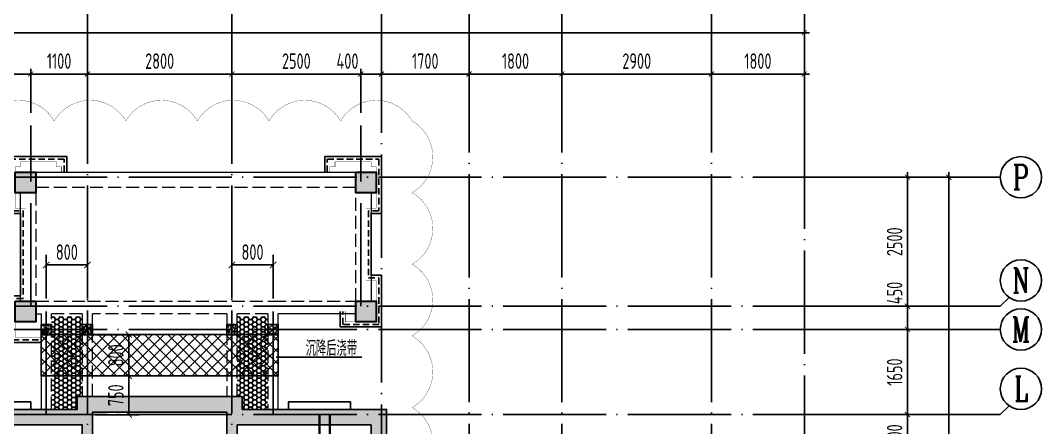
# Model space of a CAD drawing. Extents: x -668857 to 143095, y -247466 to 228182.
# Drawn here: x -180300 to -160500, y 204847 to 212735 of the extents above; entities that cross this region are included whole.
import ezdxf
from ezdxf.enums import TextEntityAlignment as Align

# ---------------------------------------------------------------- set-up
doc = ezdxf.new("R2010")
doc.units = 0
doc.header["$LTSCALE"] = 1000
for name, pattern in [('DASH', [0.35, 0.25, -0.1]), ('DOTE', [2.42, 2, -0.2, 0.02, -0.2]), ('HIDDEN', [0.375, 0.25, -0.125])]:
    doc.linetypes.add(name, pattern=pattern)
doc.layers.get('0').update_dxf_attribs({"linetype": 'CONTINUOUS'})
doc.layers.get('DEFPOINTS').update_dxf_attribs({"linetype": 'CONTINUOUS'})
for name, color, linetype in [('A-AXIS', 1, 'CONTINUOUS'), ('A-DOTE', 10, 'DOTE'), ('AXIS_NUM', 7, 'CONTINUOUS'), ('ROOF', 183, 'CONTINUOUS'), ('S-B板填充', 251, 'CONTINUOUS'), ('S-L主梁线', 4, 'DASH'), ('S-Q墙填充', 252, 'CONTINUOUS'), ('S-Q墙实线', 6, 'CONTINUOUS'), ('S-Q墙标注', 3, 'CONTINUOUS'), ('S-Y一般标注', 3, 'CONTINUOUS'), ('S-Z柱填充', 252, 'CONTINUOUS'), ('S-Z柱实线', 6, 'CONTINUOUS'), ('S-板正筋', 2, 'CONTINUOUS'), ('S-构造柱', 212, 'CONTINUOUS'), ('S-楼板文字', 7, 'CONTINUOUS'), ('S-洞口边线', 7, 'CONTINUOUS'), ('后浇带', 8, 'CONTINUOUS'), ('看线', 251, 'CONTINUOUS')]:
    doc.layers.add(name, color=color, linetype=linetype)
doc.layers.add('审图修改', color=2, linetype='CONTINUOUS', plot=False)
doc.layers.add('配箍校核', color=34, linetype='CONTINUOUS', plot=False)
doc.styles.add('TSSD_Axis', font='complex.shx', dxfattribs={"width": 0.7, "bigfont": 'hztxt.shx'})
doc.styles.add('TSSD_DIMENSION', font='Tssdeng.shx', dxfattribs={"width": 0.7, "bigfont": 'tssdchn.shx'})
doc.styles.add('TSSD_REIN', font='tssdeng.shx', dxfattribs={"width": 0.7, "height": 300, "bigfont": 'tssdchn.shx'})
doc.styles.add('结构文字', font='zstxt.shx', dxfattribs={"width": 0.7, "bigfont": 'zshz.shx'})
doc.dimstyles.new('STRUCK', dxfattribs={"dimtxt": 400, "dimasz": 121, "dimexe": 200, "dimexo": 150, "dimgap": 115, "dimtad": 1, "dimdec": 0, "dimdsep": 46, "dimtxsty": '结构文字', "dimblk": 'ARCHTICK', "dimcen": 400, "dimclrd": 3, "dimclre": 3, "dimclrt": 7, "dimadec": 0, "dimazin": 0, "dimtfac": 1, "dimtdec": 0, "dimtix": 1, "dimtmove": 2, "dimatfit": 3, "dimldrblk": '_DIMX', "dimfxl": 0, "dimtolj": 1, "dimtzin": 0, "dimarcsym": 0})
doc.dimstyles.new('TSSD_100_100', dxfattribs={"dimtxt": 300, "dimasz": 100, "dimexe": 100, "dimexo": 250, "dimgap": 100, "dimtad": 1, "dimdec": 0, "dimzin": 0, "dimdsep": 46, "dimtxsty": 'TSSD_DIMENSION', "dimblk": 'ARCHTICK', "dimcen": 0, "dimdle": 100, "dimclrt": 7, "dimadec": 0, "dimazin": 0, "dimtfac": 1, "dimtdec": 0, "dimtix": 1, "dimtmove": 2, "dimatfit": 3, "dimldrblk": 'ARCHTICK', "dimfxl": 0, "dimtolj": 1, "dimtzin": 0, "dimarcsym": 0})
pattern_1 = [(0, (-124022.1, -9842.894), (81.642857, 47.136514), [54.42857, -108.857143]), (120, (-124022.1, -9842.894), (-81.642847, 47.136531), [54.42857, -108.857143]), (60, (-124022.1, -9842.894), (1e-05, 94.273045), [-108.857143, 54.42857])]

# ---------------------------------------------------------------- blocks, each defined once
blk = doc.blocks.new('_ArchTick')
at = {"color": 0, "linetype": 'ByBlock', "const_width": 0.15}
blk.add_lwpolyline([(-0.5, -0.5), (0.5, 0.5)], dxfattribs=at)
blk = doc.blocks.new('*D232')
at = {"layer": 'DEFPOINTS', "color": 0}
for p in [(40700, 22100), (39600, 21100), (40700, 21100)]:
    blk.add_point(p, dxfattribs=at)
at = {"layer": 'S-Y一般标注', "color": 0, "lineweight": -2}
for p, q in [((39600, 21350), (39600, 22200)), ((40700, 21350), (40700, 22200)), ((39500, 22100), (40800, 22100))]:
    blk.add_line(p, q, dxfattribs=at)
at = {"layer": 'S-Y一般标注', "color": 0, "lineweight": -2, "xscale": 100, "yscale": 100, "zscale": 100, "rotation": 180}
blk.add_blockref('_ArchTick', (39600, 22100), dxfattribs=at)
at = {"layer": 'S-Y一般标注', "color": 0, "lineweight": -2, "xscale": 100, "yscale": 100, "zscale": 100}
blk.add_blockref('_ArchTick', (40700, 22100), dxfattribs=at)
at = {"layer": 'S-Y一般标注', "color": 7, "insert": (40150, 22350), "char_height": 300, "attachment_point": 5, "style": 'TSSD_DIMENSION'}
blk.add_mtext('\\A1;1100', dxfattribs=at)
blk = doc.blocks.new('*D233')
at = {"layer": 'DEFPOINTS', "color": 0}
for p in [(43500, 22100), (40700, 21100), (43500, 21100)]:
    blk.add_point(p, dxfattribs=at)
at = {"layer": 'S-Y一般标注', "color": 0, "lineweight": -2}
for p, q in [((40700, 21350), (40700, 22200)), ((43500, 21350), (43500, 22200)), ((40600, 22100), (43600, 22100))]:
    blk.add_line(p, q, dxfattribs=at)
at = {"layer": 'S-Y一般标注', "color": 0, "lineweight": -2, "xscale": 100, "yscale": 100, "zscale": 100, "rotation": 180}
blk.add_blockref('_ArchTick', (40700, 22100), dxfattribs=at)
at = {"layer": 'S-Y一般标注', "color": 0, "lineweight": -2, "xscale": 100, "yscale": 100, "zscale": 100}
blk.add_blockref('_ArchTick', (43500, 22100), dxfattribs=at)
at = {"layer": 'S-Y一般标注', "color": 7, "insert": (42100, 22350), "char_height": 300, "attachment_point": 5, "style": 'TSSD_DIMENSION'}
blk.add_mtext('\\A1;2800', dxfattribs=at)
blk = doc.blocks.new('*D234')
at = {"layer": 'DEFPOINTS', "color": 0}
for p in [(46400, 22100), (46000, 21100), (46400, 21100)]:
    blk.add_point(p, dxfattribs=at)
at = {"layer": 'S-Y一般标注', "color": 0, "lineweight": -2}
for p, q in [((46000, 21350), (46000, 22200)), ((46400, 21350), (46400, 22200)), ((45900, 22100), (46500, 22100))]:
    blk.add_line(p, q, dxfattribs=at)
at = {"layer": 'S-Y一般标注', "color": 0, "lineweight": -2, "xscale": 100, "yscale": 100, "zscale": 100, "rotation": 180}
blk.add_blockref('_ArchTick', (46000, 22100), dxfattribs=at)
at = {"layer": 'S-Y一般标注', "color": 0, "lineweight": -2, "xscale": 100, "yscale": 100, "zscale": 100}
blk.add_blockref('_ArchTick', (46400, 22100), dxfattribs=at)
at = {"layer": 'S-Y一般标注', "color": 7, "insert": (45742, 22350), "char_height": 300, "attachment_point": 5, "style": 'TSSD_DIMENSION'}
blk.add_mtext('\\A1;400', dxfattribs=at)
blk = doc.blocks.new('*D235')
at = {"layer": 'DEFPOINTS', "color": 0}
for p in [(48100, 22100), (46400, 21100), (48100, 21100)]:
    blk.add_point(p, dxfattribs=at)
at = {"layer": 'S-Y一般标注', "color": 0, "lineweight": -2}
for p, q in [((46400, 21350), (46400, 22200)), ((48100, 21350), (48100, 22200)), ((46300, 22100), (48200, 22100))]:
    blk.add_line(p, q, dxfattribs=at)
at = {"layer": 'S-Y一般标注', "color": 0, "lineweight": -2, "xscale": 100, "yscale": 100, "zscale": 100, "rotation": 180}
blk.add_blockref('_ArchTick', (46400, 22100), dxfattribs=at)
at = {"layer": 'S-Y一般标注', "color": 0, "lineweight": -2, "xscale": 100, "yscale": 100, "zscale": 100}
blk.add_blockref('_ArchTick', (48100, 22100), dxfattribs=at)
at = {"layer": 'S-Y一般标注', "color": 7, "insert": (47250, 22350), "char_height": 300, "attachment_point": 5, "style": 'TSSD_DIMENSION'}
blk.add_mtext('\\A1;1700', dxfattribs=at)
blk = doc.blocks.new('*D236')
at = {"layer": 'DEFPOINTS', "color": 0}
for p in [(49900, 22100), (48100, 21100), (49900, 21100)]:
    blk.add_point(p, dxfattribs=at)
at = {"layer": 'S-Y一般标注', "color": 0, "lineweight": -2}
for p, q in [((48100, 21350), (48100, 22200)), ((49900, 21350), (49900, 22200)), ((48000, 22100), (50000, 22100))]:
    blk.add_line(p, q, dxfattribs=at)
at = {"layer": 'S-Y一般标注', "color": 0, "lineweight": -2, "xscale": 100, "yscale": 100, "zscale": 100, "rotation": 180}
blk.add_blockref('_ArchTick', (48100, 22100), dxfattribs=at)
at = {"layer": 'S-Y一般标注', "color": 0, "lineweight": -2, "xscale": 100, "yscale": 100, "zscale": 100}
blk.add_blockref('_ArchTick', (49900, 22100), dxfattribs=at)
at = {"layer": 'S-Y一般标注', "color": 7, "insert": (49000, 22350), "char_height": 300, "attachment_point": 5, "style": 'TSSD_DIMENSION'}
blk.add_mtext('\\A1;1800', dxfattribs=at)
blk = doc.blocks.new('*D237')
at = {"layer": 'DEFPOINTS', "color": 0}
for p in [(52800, 22100), (49900, 21100), (52800, 21100)]:
    blk.add_point(p, dxfattribs=at)
at = {"layer": 'S-Y一般标注', "color": 0, "lineweight": -2}
for p, q in [((49900, 21350), (49900, 22200)), ((52800, 21350), (52800, 22200)), ((49800, 22100), (52900, 22100))]:
    blk.add_line(p, q, dxfattribs=at)
at = {"layer": 'S-Y一般标注', "color": 0, "lineweight": -2, "xscale": 100, "yscale": 100, "zscale": 100, "rotation": 180}
blk.add_blockref('_ArchTick', (49900, 22100), dxfattribs=at)
at = {"layer": 'S-Y一般标注', "color": 0, "lineweight": -2, "xscale": 100, "yscale": 100, "zscale": 100}
blk.add_blockref('_ArchTick', (52800, 22100), dxfattribs=at)
at = {"layer": 'S-Y一般标注', "color": 7, "insert": (51350, 22350), "char_height": 300, "attachment_point": 5, "style": 'TSSD_DIMENSION'}
blk.add_mtext('\\A1;2900', dxfattribs=at)
blk = doc.blocks.new('*D238')
at = {"layer": 'DEFPOINTS', "color": 0}
for p in [(54600, 22100), (52800, 21100), (54600, 21100)]:
    blk.add_point(p, dxfattribs=at)
at = {"layer": 'S-Y一般标注', "color": 0, "lineweight": -2}
for p, q in [((52800, 21350), (52800, 22200)), ((54600, 21350), (54600, 22200)), ((52700, 22100), (54700, 22100))]:
    blk.add_line(p, q, dxfattribs=at)
at = {"layer": 'S-Y一般标注', "color": 0, "lineweight": -2, "xscale": 100, "yscale": 100, "zscale": 100, "rotation": 180}
blk.add_blockref('_ArchTick', (52800, 22100), dxfattribs=at)
at = {"layer": 'S-Y一般标注', "color": 0, "lineweight": -2, "xscale": 100, "yscale": 100, "zscale": 100}
blk.add_blockref('_ArchTick', (54600, 22100), dxfattribs=at)
at = {"layer": 'S-Y一般标注', "color": 7, "insert": (53700, 22350), "char_height": 300, "attachment_point": 5, "style": 'TSSD_DIMENSION'}
blk.add_mtext('\\A1;1800', dxfattribs=at)
blk = doc.blocks.new('*D239')
at = {"layer": 'DEFPOINTS', "color": 0}
for p in [(54600, 22900), (4600, 21100), (54600, 21100)]:
    blk.add_point(p, dxfattribs=at)
at = {"layer": 'S-Y一般标注', "color": 0, "lineweight": -2}
for p, q in [((4600, 21350), (4600, 23000)), ((54600, 21350), (54600, 23000)), ((4500, 22900), (54700, 22900))]:
    blk.add_line(p, q, dxfattribs=at)
at = {"layer": 'S-Y一般标注', "color": 0, "lineweight": -2, "xscale": 100, "yscale": 100, "zscale": 100, "rotation": 180}
blk.add_blockref('_ArchTick', (4600, 22900), dxfattribs=at)
at = {"layer": 'S-Y一般标注', "color": 0, "lineweight": -2, "xscale": 100, "yscale": 100, "zscale": 100}
blk.add_blockref('_ArchTick', (54600, 22900), dxfattribs=at)
at = {"layer": 'S-Y一般标注', "color": 7, "insert": (29600, 23150), "char_height": 300, "attachment_point": 5, "style": 'TSSD_DIMENSION'}
blk.add_mtext('\\A1;50000', dxfattribs=at)
blk = doc.blocks.new('*D254')
at = {"layer": 'DEFPOINTS', "color": 0}
for p in [(39600, 22100), (37800, 21100), (39600, 21100)]:
    blk.add_point(p, dxfattribs=at)
at = {"layer": 'S-Y一般标注', "color": 0, "lineweight": -2}
for p, q in [((37800, 21350), (37800, 22200)), ((39600, 21350), (39600, 22200)), ((37700, 22100), (39700, 22100))]:
    blk.add_line(p, q, dxfattribs=at)
at = {"layer": 'S-Y一般标注', "color": 0, "lineweight": -2, "xscale": 100, "yscale": 100, "zscale": 100, "rotation": 180}
blk.add_blockref('_ArchTick', (37800, 22100), dxfattribs=at)
at = {"layer": 'S-Y一般标注', "color": 0, "lineweight": -2, "xscale": 100, "yscale": 100, "zscale": 100}
blk.add_blockref('_ArchTick', (39600, 22100), dxfattribs=at)
at = {"layer": 'S-Y一般标注', "color": 7, "insert": (38700, 22350), "char_height": 300, "attachment_point": 5, "style": 'TSSD_DIMENSION'}
blk.add_mtext('\\A1;1800', dxfattribs=at)
blk = doc.blocks.new('*D255')
at = {"layer": 'DEFPOINTS', "color": 0}
for p in [(46000, 22100), (43500, 21100), (46000, 21100)]:
    blk.add_point(p, dxfattribs=at)
at = {"layer": 'S-Y一般标注', "color": 0, "lineweight": -2}
for p, q in [((43500, 21350), (43500, 22200)), ((46000, 21350), (46000, 22200)), ((43400, 22100), (46100, 22100))]:
    blk.add_line(p, q, dxfattribs=at)
at = {"layer": 'S-Y一般标注', "color": 0, "lineweight": -2, "xscale": 100, "yscale": 100, "zscale": 100, "rotation": 180}
blk.add_blockref('_ArchTick', (43500, 22100), dxfattribs=at)
at = {"layer": 'S-Y一般标注', "color": 0, "lineweight": -2, "xscale": 100, "yscale": 100, "zscale": 100}
blk.add_blockref('_ArchTick', (46000, 22100), dxfattribs=at)
at = {"layer": 'S-Y一般标注', "color": 7, "insert": (44750, 22350), "char_height": 300, "attachment_point": 5, "style": 'TSSD_DIMENSION'}
blk.add_mtext('\\A1;2500', dxfattribs=at)
blk = doc.blocks.new('*D275')
at = {"layer": 'DEFPOINTS', "color": 0}
for p in [(55600, 20100), (57400, 20100), (55600, 4600)]:
    blk.add_point(p, dxfattribs=at)
at = {"layer": 'S-Y一般标注', "color": 0, "lineweight": -2}
for p, q in [((57400, 4500), (57400, 20200)), ((55850, 20100), (57500, 20100)), ((55850, 4600), (57500, 4600))]:
    blk.add_line(p, q, dxfattribs=at)
at = {"layer": 'S-Y一般标注', "color": 0, "lineweight": -2, "xscale": 100, "yscale": 100, "zscale": 100}
for p, rotation in [((57400, 20100), 90), ((57400, 4600), 270)]:
    blk.add_blockref('_ArchTick', p, dxfattribs=dict(at, rotation=rotation))
at = {"layer": 'S-Y一般标注', "color": 7, "insert": (57150, 12350), "char_height": 300, "attachment_point": 5, "rotation": 90, "style": 'TSSD_DIMENSION'}
blk.add_mtext('\\A1;15500', dxfattribs=at)
blk = doc.blocks.new('*D276')
at = {"layer": 'DEFPOINTS', "color": 0}
for p in [(55600, 15500), (56600, 15500), (55600, 14700)]:
    blk.add_point(p, dxfattribs=at)
at = {"layer": 'S-Y一般标注', "color": 0, "lineweight": -2}
for p, q in [((55850, 15500), (56700, 15500)), ((56600, 14600), (56600, 15600)), ((55850, 14700), (56700, 14700))]:
    blk.add_line(p, q, dxfattribs=at)
at = {"layer": 'S-Y一般标注', "color": 0, "lineweight": -2, "xscale": 100, "yscale": 100, "zscale": 100}
for p, rotation in [((56600, 15500), 90), ((56600, 14700), 270)]:
    blk.add_blockref('_ArchTick', p, dxfattribs=dict(at, rotation=rotation))
at = {"layer": 'S-Y一般标注', "color": 7, "insert": (56350, 15100), "char_height": 300, "attachment_point": 5, "rotation": 90, "style": 'TSSD_DIMENSION'}
blk.add_mtext('\\A1;800', dxfattribs=at)
blk = doc.blocks.new('*D277')
at = {"layer": 'DEFPOINTS', "color": 0}
for p in [(55600, 17600), (56600, 17600), (55600, 17150)]:
    blk.add_point(p, dxfattribs=at)
at = {"layer": 'S-Y一般标注', "color": 0, "lineweight": -2}
for p, q in [((56600, 17050), (56600, 17700)), ((55850, 17600), (56700, 17600)), ((55850, 17150), (56700, 17150))]:
    blk.add_line(p, q, dxfattribs=at)
at = {"layer": 'S-Y一般标注', "color": 0, "lineweight": -2, "xscale": 100, "yscale": 100, "zscale": 100}
for p, rotation in [((56600, 17600), 90), ((56600, 17150), 270)]:
    blk.add_blockref('_ArchTick', p, dxfattribs=dict(at, rotation=rotation))
at = {"layer": 'S-Y一般标注', "color": 7, "insert": (56350, 17858), "char_height": 300, "attachment_point": 5, "rotation": 90, "style": 'TSSD_DIMENSION'}
blk.add_mtext('\\A1;450', dxfattribs=at)
blk = doc.blocks.new('*D278')
at = {"layer": 'DEFPOINTS', "color": 0}
for p in [(55600, 20100), (56600, 20100), (55600, 17600)]:
    blk.add_point(p, dxfattribs=at)
at = {"layer": 'S-Y一般标注', "color": 0, "lineweight": -2}
for p, q in [((56600, 17500), (56600, 20200)), ((55850, 20100), (56700, 20100)), ((55850, 17600), (56700, 17600))]:
    blk.add_line(p, q, dxfattribs=at)
at = {"layer": 'S-Y一般标注', "color": 0, "lineweight": -2, "xscale": 100, "yscale": 100, "zscale": 100}
for p, rotation in [((56600, 20100), 90), ((56600, 17600), 270)]:
    blk.add_blockref('_ArchTick', p, dxfattribs=dict(at, rotation=rotation))
at = {"layer": 'S-Y一般标注', "color": 7, "insert": (56350, 18850), "char_height": 300, "attachment_point": 5, "rotation": 90, "style": 'TSSD_DIMENSION'}
blk.add_mtext('\\A1;2500', dxfattribs=at)
blk = doc.blocks.new('ts_axno')
at = {"color": 0, "linetype": 'ByBlock', "lineweight": -2}
blk.add_circle((0, 0), 0.5, dxfattribs=at)
at = {"color": 0, "linetype": 'ByBlock', "lineweight": -2, "style": 'TSSD_Axis', "width": 0.7}
blk.add_attdef('A', text='', height=0.6, dxfattribs=at).set_placement((0, 0), align=Align.MIDDLE_CENTER)
blk = doc.blocks.new('*D281')
at = {"layer": 'DEFPOINTS', "color": 0}
for p in [(55600, 17150), (56600, 17150), (55600, 15500)]:
    blk.add_point(p, dxfattribs=at)
at = {"layer": 'S-Y一般标注', "color": 0, "lineweight": -2}
for p, q in [((56600, 15400), (56600, 17250)), ((55850, 17150), (56700, 17150)), ((55850, 15500), (56700, 15500))]:
    blk.add_line(p, q, dxfattribs=at)
at = {"layer": 'S-Y一般标注', "color": 0, "lineweight": -2, "xscale": 100, "yscale": 100, "zscale": 100}
for p, rotation in [((56600, 17150), 90), ((56600, 15500), 270)]:
    blk.add_blockref('_ArchTick', p, dxfattribs=dict(at, rotation=rotation))
at = {"layer": 'S-Y一般标注', "color": 7, "insert": (56350, 16325), "char_height": 300, "attachment_point": 5, "rotation": 90, "style": 'TSSD_DIMENSION'}
blk.add_mtext('\\A1;1650', dxfattribs=at)
blk = doc.blocks.new('20210803.08135812')
at = {"color": 1, "const_width": 8}
for points in [[(35150, 15500), (34950, 15500), (34950, 16300), (35050, 16300), (35050, 16400), (35340, 16400), (35340, 16400), (35460, 16400), (35460, 16400), (35750, 16400), (35750, 16300), (35850, 16300), (35850, 16200)], [(41750, 15500), (41950, 15500), (41950, 16300), (41850, 16300), (41850, 16400), (41560, 16400), (41560, 16400), (41440, 16400), (41440, 16400), (41150, 16400), (41150, 16300), (41050, 16300), (41050, 16200)], [(41750, 14100), (41950, 14100), (41950, 13300), (41350, 13300), (41350, 13500)], [(35150, 13700), (34950, 13700), (34950, 13000), (35450, 13000)]]:
    blk.add_lwpolyline(points, dxfattribs=at)
at = {"layer": '看线', "color": 201}
for points in [[(35950, 16200), (35950, 16500), (34850, 16500), (34850, 15400), (35050, 15400), (35050, 13800), (34850, 13800), (34850, 12900), (35450, 12900)], [(40950, 16200), (40950, 16500), (42050, 16500), (42050, 15400), (41850, 15400), (41850, 14200), (42050, 14200), (42050, 13200), (41250, 13200), (41250, 13500)]]:
    blk.add_lwpolyline(points, dxfattribs=at)
at = {"layer": '看线', "color": 201, "linetype": 'HIDDEN', "ltscale": 0.5}
for points in [[(35900, 16200), (35900, 16450), (34900, 16450), (34900, 15450), (35100, 15450), (35100, 13750), (34900, 13750), (34900, 12950), (35450, 12950)], [(41000, 16200), (41000, 16450), (42000, 16450), (42000, 15450), (41800, 15450), (41800, 14150), (42000, 14150), (42000, 13250), (41300, 13250), (41300, 13500)]]:
    blk.add_lwpolyline(points, dxfattribs=at)
at = {"layer": '看线', "color": 202, "ltscale": 0.5}
for points in [[(34050, 11600), (34050, 11750), (35250, 11750), (35250, 11600)], [(40250, 11600), (40250, 11750), (41450, 11750), (41450, 11600)]]:
    blk.add_lwpolyline(points, dxfattribs=at)
blk = doc.blocks.new('20210807.15313460')
at = {"layer": 'S-Q墙填充', "ltscale": 0.5}
h = blk.add_hatch(dxfattribs=at)
h.set_pattern_fill('ARMORED', color=252, scale=30, style=0)
h.set_pattern_definition([(50, (11951.9, 28771.39), (215.17805, -18.82564), [22.5, -247.5]), (355, (11951.9, 28771.4), (-41.6254, 225.65764), [18, -198]), (100.4514, (11969.82, 28769.82), (173.5528, 206.83186), [19.12206, -210.34263]), (46.1842, (11951.9, 28831.4), (320.1723, -49.6557), [33.75, -371.25]), (96.6356, (11978.57, 28827.25), (280.3988, 292.2354), [28.6831, -315.5139]), (351.1842, (11951.9, 28831.4), (280.3986, 292.2356), [27, -297]), (21, (11981.9, 28816.39), (179.07212, -120.78567), [22.5, -247.5]), (326, (11981.9, 28816.4), (72.9946, 217.545), [18, -198]), (71.4514, (11996.82, 28806.32), (252.0668, 96.75915), [19.12206, -210.34263]), (37.5, (11951.89, 28771.39), (3.647957, 99.868156), [0, -195.6, 0, -201, 0, -198.75]), (7.5, (11951.89, 28771.39), (78.92086, 118.32351), [0, -114.6, 0, -191.1, 0, -75.75]), (327.5, (11884.99, 28771.39), (160.14673, -6.76646), [0, -75, 0, -234, 0, -310.5]), (317.5, (11855, 28771.39), (174.95585, 30.0315), [0, -97.5, 0, -155.4, 0, -220.5]), (45, (11951.9, 28771.39), (-106.06602, 106.06602), [])])
h.paths.add_polyline_path([(111116, 66140), (109616, 66140), (109216, 66140), (106316, 66140), (105866, 66140), (104966, 66140), (104516, 66140), (102916, 66140), (102916, 67040), (102916, 67940), (102366, 67940), (100716, 67940), (100116, 67942), (100115, 68190), (96916, 68190), (96916, 67940), (96316, 67940), (94716, 67940), (94116, 67940), (94116, 67040), (94116, 66140), (81316, 66140), (80866, 66140), (79966, 66140), (79516, 66140), (77916, 66140), (77916, 67040), (77916, 67940), (77366, 67940), (75715, 67940), (75116, 67940), (75116, 68190), (71916, 68190), (71916, 67940), (71316, 67940), (69716, 67940), (69116, 67940), (69116, 67040), (69116, 66140), (60916, 66140), (60916, 63240), (60916, 60640), (60916, 58640), (63616, 58640), (70116, 58639), (70116, 57440), (71166, 57440), (73516, 57440), (75866, 57440), (76916, 57440), (76916, 58640), (82516, 58640), (83416, 58640), (86016, 58640), (88616, 58640), (89516, 58640), (95216, 58640), (95216, 57440), (96166, 57440), (98516, 57440), (100866, 57440), (101816, 57440), (101816, 58640), (107516, 58640), (108416, 58640), (111116, 58640)])
h.paths.add_polyline_path([(64616, 58940), (64616, 60290), (64416, 60290), (64416, 58940), (63616, 58940), (61216, 58940), (61216, 60640), (61216, 63140), (61816, 63140), (61816, 63340), (61216, 63340), (61216, 65840), (61516, 65840), (62416, 65840), (62716, 65840), (62716, 65290), (62916, 65290), (62916, 65840), (65616, 65840), (65616, 63140), (65816, 63140), (65816, 65840), (66166, 65840), (67066, 65840), (67416, 65840), (67416, 65140), (67616, 65140), (67616, 65840), (69416, 65840), (69416, 67040), (69416, 67640), (69716, 67640), (71316, 67640), (72016, 67640), (72016, 66540), (72216, 66540), (72216, 67840), (72216, 67890), (74816, 67890), (74816, 67840), (74816, 66540), (75016, 66540), (75016, 67640), (75715, 67640), (77366, 67640), (77616, 67640), (77616, 67040), (77616, 65840), (79416, 65840), (79416, 65140), (79616, 65140), (79616, 65840), (79966, 65840), (80866, 65840), (81216, 65840), (81216, 63140), (81416, 63140), (81416, 65840), (84116, 65840), (84116, 63140), (84316, 63140), (84316, 65840), (84616, 65840), (85616, 65840), (85916, 65840), (85916, 65840), (86116, 65840), (86116, 65840), (86416, 65840), (87416, 65840), (87716, 65840), (87716, 63139), (87916, 63139), (87916, 65840), (90616, 65840), (90616, 63140), (90816, 63140), (90816, 65840), (91166, 65840), (92066, 65840), (92416, 65840), (92416, 65140), (92616, 65140), (92616, 65840), (94416, 65840), (94416, 67040), (94416, 67640), (94716, 67640), (96316, 67640), (97016, 67640), (97016, 66540), (97216, 66540), (97216, 67890), (99816, 67890), (99816, 66540), (100016, 66540), (100016, 67640), (100716, 67640), (102366, 67640), (102616, 67640), (102616, 67040), (102616, 65840), (104416, 65840), (104416, 65140), (104616, 65140), (104616, 65840), (104966, 65840), (105866, 65840), (106216, 65840), (106216, 63140), (106416, 63140), (106416, 65840), (109116, 65840), (109116, 65290), (109316, 65290), (109316, 65840), (109616, 65840), (110516, 65840), (110816, 65840), (110816, 63340), (110216, 63340), (110216, 63140), (110816, 63140), (110816, 60640), (110816, 58940), (108416, 58940), (107616, 58940), (107616, 60290), (107416, 60290), (107416, 58940), (101816, 58940), (101816, 59090), (101516, 59090), (101516, 58740), (101516, 57740), (100866, 57740), (98516, 57740), (96166, 57740), (95516, 57740), (95516, 58740), (95516, 59090), (95216, 59090), (95216, 58940), (89616, 58940), (89616, 60290), (89416, 60290), (89416, 58940), (88616, 58940), (86016, 58940), (83416, 58940), (82616, 58940), (82616, 60290), (82416, 60290), (82416, 58940), (76916, 58939), (76916, 59090), (76616, 59090), (76616, 58739), (76616, 57740), (75866, 57740), (73516, 57740), (71166, 57740), (70416, 57740), (70416, 58739), (70416, 59090), (70116, 59090), (70116, 58939)], flags=16)
at = {"layer": 'S-Z柱填充'}
for points in [[(95716, 72540), (96116, 72540), (96116, 72140), (95716, 72140)], [(102316, 72540), (102716, 72540), (102716, 72140), (102316, 72140)], [(95716, 70040), (96116, 70040), (96116, 69640), (95716, 69640)], [(102316, 70040), (102716, 70040), (102716, 69640), (102316, 69640)]]:
    blk.add_hatch(color=256, dxfattribs=at).paths.add_polyline_path(points)
at = {"layer": 'S-L主梁线', "linetype": 'ByBlock', "lineweight": 18}
for p, q in [((96116, 72539), (102316, 72540)), ((95816, 70040), (95816, 72140)), ((102616, 72140), (102616, 70040)), ((96216, 69790), (96216, 67940)), ((100816, 67940), (100816, 69790)), ((102316, 69790), (100816, 69790))]:
    blk.add_line(p, q, dxfattribs=at)
at = {"layer": 'S-L主梁线', "linetype": 'DASH', "lineweight": 18}
for p, q in [((102316, 72240), (96116, 72239)), ((96116, 72140), (96116, 70040)), ((102316, 70040), (102316, 72140)), ((96116, 70040), (97116, 70040)), ((97116, 70040), (99916, 70040)), ((99916, 70040), (100716, 70040)), ((100716, 70040), (102316, 70040)), ((96416, 67940), (96416, 69790)), ((97016, 69790), (96416, 69790)), ((97016, 69790), (97016, 68190)), ((97216, 68190), (97216, 69790)), ((99816, 69790), (97216, 69790)), ((99816, 69790), (99816, 68190)), ((100016, 68190), (100016, 69790)), ((100616, 69790), (100016, 69790)), ((100616, 69790), (100616, 67940))]:
    blk.add_line(p, q, dxfattribs=at)
blk.add_lwpolyline([(96216, 69787), (96116, 69787)], dxfattribs=at)
at = {"layer": 'S-Q墙实线'}
for points in [[(102916, 67040), (102916, 67940), (102916, 67940), (100116, 67940), (100115, 68190), (96916, 68190), (96916, 67940), (94116, 67940)], [(94416, 67640), (97016, 67640), (97016, 66540)], [(97216, 66540), (97216, 67890), (99816, 67890), (99816, 66540)], [(100016, 66540), (100016, 67640), (102616, 67640), (102616, 67040)]]:
    blk.add_lwpolyline(points, dxfattribs=at)
at = {"layer": 'S-Z柱实线', "lineweight": 35}
for points in [[(95716, 72540), (96116, 72540), (96116, 72140), (95716, 72140)], [(102316, 72540), (102716, 72540), (102716, 72140), (102316, 72140)], [(95716, 70040), (96116, 70040), (96116, 69640), (95716, 69640)], [(102316, 70040), (102716, 70040), (102716, 69640), (102316, 69640)]]:
    blk.add_lwpolyline(points, close=True, dxfattribs=at)
blk = doc.blocks.new('20210730.02141516')
at = {"layer": 'S-构造柱'}
h = blk.add_hatch(dxfattribs=at)
h.set_pattern_fill('ARMORED', color=256, scale=15, angle=-90, style=0)
h.set_pattern_definition([(320, (-154189.41, 3278673.45), (-9.4128202, -107.5890274), [11.25, -123.75]), (265, (-154189.41, 3278673.45), (112.82882, 20.8127), [9, -99]), (10.4514, (-154190.19, 3278664.49), (103.4159313, -86.7764073), [9.5610285, -105.1713168]), (316.1842, (-154159.41, 3278673.45), (-24.827852, -160.0861573), [16.875, -185.625]), (6.6356, (-154161.48, 3278660.11), (146.117681, -140.199406), [14.341543, -157.75695]), (261.1842, (-154159.41, 3278673.45), (146.11779, -140.199292), [13.5, -148.5]), (291, (-154166.91, 3278658.45), (-60.3928336, -89.5360578), [11.25, -123.75]), (236, (-154166.91, 3278658.45), (108.7725068, -36.4972998), [9, -99]), (341.4514, (-154171.94, 3278650.99), (48.3795745, -126.0333943), [9.5610285, -105.1713168]), (307.5, (-154189.41, 3278673.454), (49.93407807, -1.8239783), [0, -97.8, 0, -100.5, 0, -99.375]), (277.5, (-154189.41, 3278673.454), (59.1617568, -39.4604306), [0, -57.3, 0, -95.55, 0, -37.875]), (237.5, (-154189.41, 3278706.904), (-3.38323076, -80.07336543), [0, -37.5, 0, -117, 0, -155.25]), (227.5, (-154189.41, 3278721.904), (15.0157473, -87.4779254), [0, -48.75, 0, -77.7, 0, -110.25]), (315, (-154189.41, 3278673.454), (53.0330086, 53.0330086), [])])
h.paths.add_polyline_path([(200, 200), (200, 0), (0, 0), (0, 200)])
blk.add_lwpolyline([(200, 200), (200, 0), (0, 0), (0, 200)], close=True, dxfattribs=at)
blk = doc.blocks.new('20210809.18285270')
at = {"layer": 'ROOF', "xscale": -1, "rotation": 4.61764226855621e-08}
for p in [(35500, 12550), (36300, 12550), (39100, 12550), (39900, 12550)]:
    blk.add_blockref('20210730.02141516', p, dxfattribs=at)
blk = doc.blocks.new('*D892')
at = {"layer": 'DEFPOINTS', "color": 0}
for p in [(-179000, 207997), (-179800, 207197), (-179000, 207197)]:
    blk.add_point(p, dxfattribs=at)
at = {"layer": 'S-Q墙标注', "color": 3, "lineweight": -2}
for p, q in [((-179800, 207347), (-179800, 208197)), ((-179000, 207347), (-179000, 208197)), ((-179800, 207997), (-179000, 207997))]:
    blk.add_line(p, q, dxfattribs=at)
at = {"layer": 'S-Q墙标注', "color": 3, "lineweight": -2, "xscale": 121, "yscale": 121, "zscale": 121, "rotation": 180}
blk.add_blockref('_ArchTick', (-179800, 207997), dxfattribs=at)
at = {"layer": 'S-Q墙标注', "color": 3, "lineweight": -2, "xscale": 121, "yscale": 121, "zscale": 121}
blk.add_blockref('_ArchTick', (-179000, 207997), dxfattribs=at)
at = {"layer": 'S-Q墙标注', "color": 7, "insert": (-179400, 208247), "char_height": 300, "attachment_point": 5, "style": 'TSSD_REIN'}
blk.add_mtext('\\A1;800', dxfattribs=at)
blk = doc.blocks.new('_DIMX')
blk.add_line((-150, 0), (150, 0))
at = {"const_width": 50}
blk.add_lwpolyline([(-70, -70), (70, 70)], dxfattribs=at)
blk = doc.blocks.new('*D893')
at = {"layer": 'DEFPOINTS', "color": 0}
for p in [(-175400, 207997), (-176200, 207197), (-175400, 207197)]:
    blk.add_point(p, dxfattribs=at)
at = {"layer": 'S-Q墙标注', "color": 3, "lineweight": -2}
for p, q in [((-176200, 207347), (-176200, 208197)), ((-175400, 207347), (-175400, 208197)), ((-176200, 207997), (-175400, 207997))]:
    blk.add_line(p, q, dxfattribs=at)
at = {"layer": 'S-Q墙标注', "color": 3, "lineweight": -2, "xscale": 121, "yscale": 121, "zscale": 121, "rotation": 180}
blk.add_blockref('_ArchTick', (-176200, 207997), dxfattribs=at)
at = {"layer": 'S-Q墙标注', "color": 3, "lineweight": -2, "xscale": 121, "yscale": 121, "zscale": 121}
blk.add_blockref('_ArchTick', (-175400, 207997), dxfattribs=at)
at = {"layer": 'S-Q墙标注', "color": 7, "insert": (-175800, 208247), "char_height": 300, "attachment_point": 5, "style": 'TSSD_REIN'}
blk.add_mtext('\\A1;800', dxfattribs=at)
blk = doc.blocks.new('*D1077')
at = {"layer": 'DEFPOINTS', "color": 0}
for p in [(-179000, 206647), (-178200, 206647), (-179000, 205847)]:
    blk.add_point(p, dxfattribs=at)
at = {"layer": 'S-Q墙标注', "color": 3, "lineweight": -2}
for p, q in [((-178850, 206647), (-178000, 206647)), ((-178200, 205847), (-178200, 206647)), ((-178850, 205847), (-178000, 205847))]:
    blk.add_line(p, q, dxfattribs=at)
at = {"layer": 'S-Q墙标注', "color": 3, "lineweight": -2, "xscale": 121, "yscale": 121, "zscale": 121}
for p, rotation in [((-178200, 206647), 90), ((-178200, 205847), 270)]:
    blk.add_blockref('_ArchTick', p, dxfattribs=dict(at, rotation=rotation))
at = {"layer": 'S-Q墙标注', "color": 7, "insert": (-178450, 206247), "char_height": 300, "attachment_point": 5, "rotation": 90, "style": 'TSSD_REIN'}
blk.add_mtext('\\A1;800', dxfattribs=at)
blk = doc.blocks.new('*D1078')
at = {"layer": 'DEFPOINTS', "color": 0}
for p in [(-179000, 205847), (-178200, 205847), (-179000, 205097)]:
    blk.add_point(p, dxfattribs=at)
at = {"layer": 'S-Q墙标注', "color": 3, "lineweight": -2}
for p, q in [((-178850, 205847), (-178000, 205847)), ((-178200, 205097), (-178200, 205847)), ((-178850, 205097), (-178000, 205097))]:
    blk.add_line(p, q, dxfattribs=at)
at = {"layer": 'S-Q墙标注', "color": 3, "lineweight": -2, "xscale": 121, "yscale": 121, "zscale": 121}
for p, rotation in [((-178200, 205847), 90), ((-178200, 205097), 270)]:
    blk.add_blockref('_ArchTick', p, dxfattribs=dict(at, rotation=rotation))
at = {"layer": 'S-Q墙标注', "color": 7, "insert": (-178450, 205472), "char_height": 300, "attachment_point": 5, "rotation": 90, "style": 'TSSD_REIN'}
blk.add_mtext('\\A1;750', dxfattribs=at)
blk = doc.blocks.new('20210726.16350016')
at = {"layer": 'A-AXIS'}
for p, q in [((40700, 21100), (40700, 23900)), ((43500, 21100), (43500, 23900)), ((46400, 21100), (46400, 23900)), ((48100, 21100), (48100, 23900)), ((49900, 21100), (49900, 23900)), ((52800, 21100), (52800, 23900)), ((54600, 21100), (54600, 23900)), ((55600, 20100), (58400, 20100)), ((58400, 17600), (58571.6, 17771.7)), ((55600, 17600), (58400, 17600)), ((55600, 17150), (58400, 17150)), ((58400, 15500), (58571.6, 15671.7)), ((55600, 15500), (58400, 15500))]:
    blk.add_line(p, q, dxfattribs=at)
at = {"layer": 'A-DOTE'}
for p, q in [((39600, 17600), (39600, 21100)), ((40700, 13100.3), (40700, 21100)), ((43500, 13100.3), (43500, 21100)), ((46000, 17600), (46000, 21100)), ((46400, 13700), (46400, 21100)), ((48100, 10900), (48100, 21100)), ((49900, 10900), (49900, 21100)), ((52800, 10900), (52800, 21100)), ((54600, 21100), (54600, 3600)), ((55600, 20100), (3600, 20100)), ((55600, 17600), (3600, 17600)), ((39900, 15500), (39900, 17600)), ((44300, 15500), (44300, 17600)), ((55600, 17150), (3600, 17150)), ((55600, 15500), (3600, 15500))]:
    blk.add_line(p, q, dxfattribs=at)
at = {"layer": 'A-AXIS'}
ref = blk.add_blockref('ts_axno', (58800, 20100), dxfattribs=dict(at, xscale=-800, yscale=800, zscale=800))
ref.add_attrib('G', 'P', dxfattribs={"layer": 'AXIS_NUM', "height": 480, "style": 'TSSD_Axis', "width": 0.7}).set_placement((58800, 20100), align=Align.MIDDLE_CENTER)
ref = blk.add_blockref('ts_axno', (58800, 18100), dxfattribs=dict(at, xscale=-800, yscale=800, zscale=800))
ref.add_attrib('G', 'N', dxfattribs={"layer": 'AXIS_NUM', "height": 480, "style": 'TSSD_Axis', "width": 0.7}).set_placement((58800, 18100), align=Align.MIDDLE_CENTER)
ref = blk.add_blockref('ts_axno', (58800, 17150), dxfattribs=dict(at, xscale=-800, yscale=800, zscale=800, rotation=359.9999999999997))
ref.add_attrib('G', 'M', dxfattribs={"layer": 'AXIS_NUM', "height": 480, "rotation": 360, "style": 'TSSD_Axis', "width": 0.7}).set_placement((58800, 17150), align=Align.MIDDLE_CENTER)
ref = blk.add_blockref('ts_axno', (58800, 16000), dxfattribs=dict(at, xscale=-800, yscale=800, zscale=800))
ref.add_attrib('G', 'L', dxfattribs={"layer": 'AXIS_NUM', "height": 480, "style": 'TSSD_Axis', "width": 0.7}).set_placement((58800, 16000), align=Align.MIDDLE_CENTER)
at = {"layer": 'S-Y一般标注'}
for base, p1, p2, picture, middle in [((54600, 22900), (4600, 21100), (54600, 21100), '*D239', (29600, 23150)), ((39600, 22100), (37800, 21100), (39600, 21100), '*D254', (38700, 22350)), ((40700, 22100), (39600, 21100), (40700, 21100), '*D232', (40150, 22350)), ((43500, 22100), (40700, 21100), (43500, 21100), '*D233', (42100, 22350)), ((46000, 22100), (43500, 21100), (46000, 21100), '*D255', (44750, 22350)), ((48100, 22100), (46400, 21100), (48100, 21100), '*D235', (47250, 22350)), ((49900, 22100), (48100, 21100), (49900, 21100), '*D236', (49000, 22350)), ((52800, 22100), (49900, 21100), (52800, 21100), '*D237', (51350, 22350)), ((54600, 22100), (52800, 21100), (54600, 21100), '*D238', (53700, 22350))]:
    dim = blk.add_linear_dim(base=base, p1=p1, p2=p2, dimstyle='TSSD_100_100', dxfattribs=at)
    dim.commit()
    dim.dimension.update_dxf_attribs({"geometry": picture, "text_midpoint": middle})
dim = blk.add_linear_dim(base=(46400, 22100), p1=(46000, 21100), p2=(46400, 21100), dimstyle='TSSD_100_100', dxfattribs=at)
dim.commit()
dim.dimension.update_dxf_attribs({"geometry": '*D234', "text_midpoint": (45741.9, 22350), "dimtype": 160})
for base, p1, p2, picture, middle in [((57400, 20100), (55600, 4600), (55600, 20100), '*D275', (57150, 12350)), ((56600, 20100), (55600, 17600), (55600, 20100), '*D278', (56350, 18850)), ((56600, 17150), (55600, 15500), (55600, 17150), '*D281', (56350, 16325)), ((56600, 15500), (55600, 14700), (55600, 15500), '*D276', (56350, 15100))]:
    dim = blk.add_linear_dim(base=base, p1=p1, p2=p2, angle=90, dimstyle='TSSD_100_100', dxfattribs=at)
    dim.commit()
    dim.dimension.update_dxf_attribs({"geometry": picture, "text_midpoint": middle})
dim = blk.add_linear_dim(base=(56600, 17600), p1=(55600, 17150), p2=(55600, 17600), angle=90, dimstyle='TSSD_100_100', dxfattribs=at)
dim.commit()
dim.dimension.update_dxf_attribs({"geometry": '*D277', "text_midpoint": (56350, 17858.1), "dimtype": 160})

msp = doc.modelspace()

# ---------------------------------------------------------------- hatches: boundary and pattern name
at = {"layer": 'S-B板填充', "linetype": 'ByBlock'}
h = msp.add_hatch(dxfattribs=at)
h.set_pattern_fill('HONEY', color=252, scale=17.142857, style=0)
h.set_pattern_definition(pattern_1)
edge = h.paths.add_edge_path()
edge.add_line((-179700.86, 205197.22), (-179700.27, 206997.34))
edge.add_line((-179700.27, 206997.34), (-179099.8, 206997.34))
edge.add_line((-179099.8, 206997.34), (-179100.72, 205447.22))
edge.add_line((-179100.72, 205447.22), (-179200.72, 205447.22))
edge.add_line((-179200.72, 205447.22), (-179200.72, 205197.22))
edge.add_line((-179200.72, 205197.22), (-179700.86, 205197.13))
h = msp.add_hatch(dxfattribs=at)
h.set_pattern_fill('HONEY', color=252, scale=17.142857, style=0)
h.set_pattern_definition(pattern_1)
edge = h.paths.add_edge_path()
edge.add_line((-175500.58, 205197.22), (-175500.33, 206997.26))
edge.add_line((-175500.33, 206997.26), (-176100.72, 206997.26))
edge.add_line((-176100.72, 206997.26), (-176100.72, 205447.22))
edge.add_line((-176100.72, 205447.22), (-176000.72, 205447.22))
edge.add_line((-176000.72, 205447.22), (-176000.72, 205197.22))
edge.add_line((-176000.72, 205197.22), (-175500.58, 205197.13))
at = {"layer": '后浇带'}
h = msp.add_hatch(dxfattribs=at)
h.set_pattern_fill('ANSI37', color=144, scale=50, angle=90, style=0)
h.set_pattern_definition([(135, (-51756.82, -147139.2), (-112.2532, -112.2532), []), (225, (-51756.82, -147139.2), (112.2532, -112.2532), [])])
h.paths.add_polyline_path([(-179900.35, 206647.21), (-175300.28, 206647.21), (-175300.28, 205847.21), (-179900.35, 205847.21)])

# ---------------------------------------------------------------- linework, layer by layer
at = {"layer": 'S-板正筋', "color": 5, "linetype": 'DASH', "const_width": 42.86}
for points in [[(-174500.46, 202606.77), (-174500.46, 205097.21)], [(-174300.45, 202606.77), (-174300.45, 205097.21)]]:
    msp.add_lwpolyline(points, dxfattribs=at)
at = {"layer": 'S-洞口边线'}
msp.add_line((-175341.51, 206208.82), (-173679.4, 206208.82), dxfattribs=at)
at = {"layer": '后浇带', "color": 144}
msp.add_lwpolyline([(-179900.35, 206647.21), (-175300.28, 206647.21), (-175300.28, 205847.21), (-179900.35, 205847.21)], close=True, dxfattribs=at)
at = {"layer": '审图修改', "color": 2, "const_width": 5}
msp.add_lwpolyline([(-181032.57, 210787.12, -0.57735027), (-179644.59, 210787.12, -0.57735027), (-178256.61, 210787.12, -0.57735027), (-176868.63, 210787.12, -0.57735027), (-175480.65, 210787.12, -0.57735027), (-174092.66, 210787.12, -0.57735027), (-172704.68, 210787.12, -0.57735027), (-172704.68, 209399.14, -0.57735027), (-172704.68, 208011.16, -0.57735027), (-172704.68, 206623.18, -0.57735027), (-172704.68, 205235.2, -0.57735027), (-172704.68, 203847.21, -0.57735027), (-174092.66, 203847.21, -0.57735027), (-175480.65, 203847.21, -0.57735027), (-176868.63, 203847.21, -0.57735027), (-178256.61, 203847.21, -0.57735027), (-179644.59, 203847.21, -0.57735027), (-181032.57, 203847.21, -0.57735027)], format="xyb", dxfattribs=at)

# ---------------------------------------------------------------- block references
msp.add_blockref('20210803.08135812', (-215350.47, 193597.21))
at = {"layer": 'A-DOTE'}
msp.add_blockref('20210726.16350016', (-219700.47, 189597.17), dxfattribs=at)
at = {"layer": 'S-Q墙填充'}
msp.add_blockref('20210807.15313460', (-276116.11, 137257.65), dxfattribs=at)
at = {"layer": '配箍校核'}
msp.add_blockref('20210809.18285270', (-215200.48, 194097.05), dxfattribs=at)

# ---------------------------------------------------------------- texts
at = {"layer": 'S-楼板文字', "style": 'TSSD_REIN', "width": 0.7}
msp.add_text('沉降后浇带', height=300, dxfattribs=at).set_placement((-174769.4, 206233.9))

# ---------------------------------------------------------------- dimensions: what is measured, and where the dimension line sits
at = {"layer": 'S-Q墙标注'}
for base, p1, p2, picture, middle in [((-179000.47, 207997.21), (-179800.47, 207197.21), (-179000.47, 207197.21), '*D892', (-179400.47, 208247.21)), ((-175400.47, 207997.21), (-176200.47, 207197.21), (-175400.47, 207197.21), '*D893', (-175800.47, 208247.21))]:
    dim = msp.add_linear_dim(base=base, p1=p1, p2=p2, dimstyle='STRUCK', override={"dimtxt": 300, "dimgap": 100, "dimtxsty": 'TSSD_REIN'}, dxfattribs=at)
    dim.commit()
    dim.dimension.update_dxf_attribs({"geometry": picture, "text_midpoint": middle})
for base, p1, p2, picture, middle in [((-178199.8, 206647.21), (-178999.8, 205847.21), (-178999.79, 206647.21), '*D1077', (-178449.8, 206247.21)), ((-178199.8, 205847.21), (-178999.8, 205097.21), (-178999.8, 205847.21), '*D1078', (-178449.8, 205472.21))]:
    dim = msp.add_linear_dim(base=base, p1=p1, p2=p2, angle=90, dimstyle='STRUCK', override={"dimtxt": 300, "dimgap": 100, "dimtxsty": 'TSSD_REIN'}, dxfattribs=at)
    dim.commit()
    dim.dimension.update_dxf_attribs({"geometry": picture, "text_midpoint": middle})

doc.saveas('drawing.dxf')
